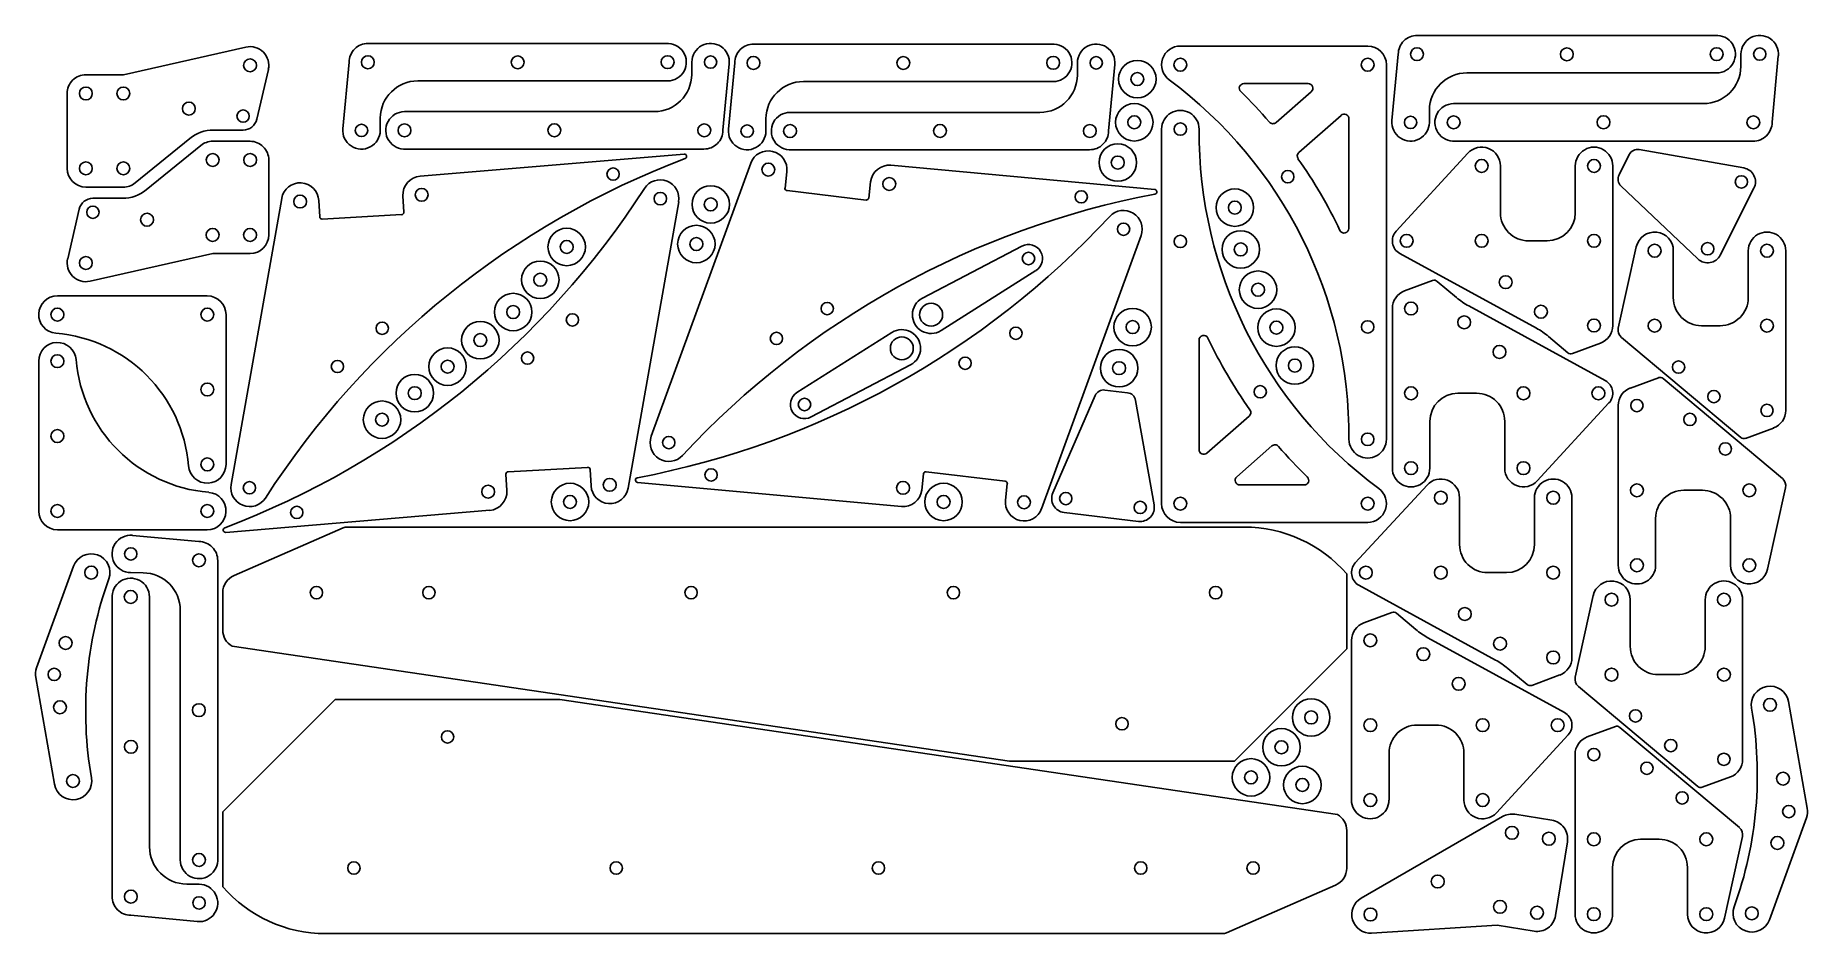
# Model space of a CAD drawing. Header units: inches. Extents: x 2.4 to 26.1, y 5.7 to 17.7.
import ezdxf

# ---------------------------------------------------------------- set-up
doc = ezdxf.new("R2010")
doc.units = ezdxf.units.IN
doc.header["$MEASUREMENT"] = 0
doc.layers.get('0').update_dxf_attribs({"color": 1, "lineweight": 25, "true_color": 0xff0000})
doc.layers.add('1', color=1, linetype='Continuous', lineweight=25, true_color=0xff0000)

msp = doc.modelspace()

# ---------------------------------------------------------------- linework, layer by layer
at = {"color": 7}
for p, q in [((3.597, 17.145), (5.233, 17.514)), ((17.703, 17.528), (20.203, 17.528)), ((20.453, 17.278), (20.453, 12.278)), ((3.097, 17.145), (3.597, 17.145)), ((5.532, 17.213), (5.378, 16.551)), ((19.409, 17.028), (18.552, 17.028)), ((2.847, 15.895), (2.847, 16.895)), ((18.98, 16.507), (19.45, 16.918)), ((19.849, 16.603), (19.283, 16.108)), ((19.953, 15.094), (19.953, 16.556)), ((5.195, 16.406), (4.799, 16.406)), ((17.453, 11.419), (17.453, 16.419)), ((4.484, 16.294), (3.755, 15.701)), ((3.901, 15.608), (4.631, 16.201)), ((4.789, 16.257), (5.288, 16.257)), ((20.582, 15.058), (21.54, 16.097)), ((5.538, 16.007), (5.538, 15.007)), ((21.974, 15.928), (21.974, 15.303)), ((22.974, 15.303), (22.973, 15.928)), ((23.474, 15.928), (23.474, 13.796)), ((3.597, 15.645), (3.097, 15.645)), ((3.19, 15.496), (3.586, 15.496)), ((2.854, 14.689), (3.008, 15.351)), ((22.349, 14.928), (22.599, 14.928)), ((4.789, 14.757), (3.152, 14.388)), ((5.288, 14.757), (4.789, 14.757)), ((14.261, 14.163), (15.589, 14.857)), ((22.454, 13.762), (20.631, 14.76)), ((23.548, 13.761), (23.788, 14.849)), ((24.282, 14.795), (24.282, 14.17)), ((25.282, 14.17), (25.282, 14.795)), ((25.782, 14.795), (25.782, 12.664)), ((15.776, 14.533), (14.511, 13.73)), ((20.695, 14.259), (21.07, 14.397)), ((21.131, 14.386), (21.389, 14.17)), ((20.532, 11.893), (20.532, 14.024)), ((21.552, 14.059), (23.374, 13.061)), ((24.657, 13.795), (24.907, 13.795)), ((12.586, 12.902), (13.852, 13.704)), ((17.953, 13.603), (17.953, 12.141)), ((22.874, 13.434), (22.616, 13.651)), ((23.31, 13.562), (22.936, 13.424)), ((25.183, 12.302), (23.59, 13.638)), ((14.102, 13.272), (12.774, 12.577)), ((23.709, 12.963), (24.083, 13.101)), ((24.145, 13.091), (25.738, 11.754)), ((21.657, 12.893), (21.407, 12.893)), ((18.056, 12.094), (18.622, 12.588)), ((23.423, 12.763), (22.466, 11.723)), ((23.545, 10.597), (23.546, 12.729)), ((21.032, 12.518), (21.032, 11.893)), ((22.032, 11.893), (22.032, 12.518)), ((25.619, 12.429), (25.244, 12.291)), ((18.925, 12.19), (18.455, 11.778)), ((18.496, 11.669), (19.354, 11.669)), ((20.038, 10.628), (20.995, 11.667)), ((24.671, 11.597), (24.421, 11.597)), ((25.779, 11.632), (25.54, 10.543)), ((21.429, 11.498), (21.429, 10.873)), ((22.429, 10.873), (22.429, 11.498)), ((22.929, 11.498), (22.929, 9.366)), ((20.203, 11.169), (17.703, 11.169)), ((24.046, 11.222), (24.046, 10.597)), ((25.046, 10.597), (25.046, 11.222)), ((2.439, 9.226), (2.933, 10.584)), ((21.804, 10.498), (22.054, 10.498)), ((21.91, 9.331), (20.087, 10.33)), ((22.973, 9.102), (23.213, 10.191)), ((20.151, 9.829), (20.525, 9.967)), ((20.587, 9.956), (20.845, 9.74)), ((23.707, 10.137), (23.707, 9.512)), ((24.707, 9.512), (24.707, 10.137)), ((25.207, 10.137), (25.207, 8.006)), ((19.987, 7.462), (19.988, 9.594)), ((21.007, 9.629), (22.83, 8.631)), ((2.679, 7.673), (2.428, 9.097)), ((22.33, 9.004), (22.072, 9.22)), ((22.766, 9.132), (22.392, 8.993)), ((24.082, 9.137), (24.332, 9.137)), ((24.608, 7.644), (23.015, 8.98)), ((25.818, 8.776), (26.07, 7.352)), ((21.112, 8.463), (20.863, 8.463)), ((22.878, 8.333), (21.921, 7.293)), ((23.134, 8.305), (23.508, 8.443)), ((23.57, 8.433), (25.163, 7.096)), ((20.488, 8.088), (20.488, 7.462)), ((21.488, 7.462), (21.488, 8.088)), ((22.97, 5.939), (22.971, 8.07)), ((25.044, 7.771), (24.669, 7.633)), ((26.058, 7.223), (25.564, 5.865)), ((24.095, 6.939), (23.846, 6.939)), ((25.204, 6.974), (24.965, 5.885)), ((23.471, 6.564), (23.471, 5.939)), ((24.471, 5.939), (24.471, 6.564))]:
    msp.add_line(p, q, dxfattribs=at)
for centre, radius in [((5.288, 17.27), 0.086), ((17.129, 17.087), 0.25), ((17.703, 17.278), 0.086), ((20.203, 17.278), 0.086), ((17.129, 17.087), 0.0865), ((3.097, 16.895), 0.086), ((3.597, 16.895), 0.086), ((4.471, 16.693), 0.086), ((5.195, 16.593), 0.0825), ((17.088, 16.51), 0.25), ((17.088, 16.51), 0.0865), ((17.703, 16.419), 0.0825), ((4.789, 16.007), 0.086), ((5.289, 16.007), 0.086), ((16.868, 15.973), 0.25), ((3.097, 15.895), 0.086), ((3.597, 15.895), 0.086), ((16.868, 15.973), 0.0865), ((19.137, 15.784), 0.0825), ((21.724, 15.928), 0.086), ((23.224, 15.928), 0.086), ((11.436, 15.414), 0.25), ((18.43, 15.371), 0.25), ((3.19, 15.309), 0.0825), ((11.436, 15.414), 0.0865), ((18.43, 15.371), 0.0865), ((3.914, 15.209), 0.086), ((4.788, 15.007), 0.086), ((5.288, 15.007), 0.086), ((9.514, 14.846), 0.25), ((9.514, 14.846), 0.0865), ((11.244, 14.885), 0.25), ((11.244, 14.885), 0.0865), ((17.703, 14.919), 0.0825), ((18.509, 14.813), 0.25), ((18.509, 14.813), 0.0865), ((20.724, 14.928), 0.086), ((21.724, 14.928), 0.086), ((23.224, 14.928), 0.086), ((3.097, 14.632), 0.086), ((15.676, 14.691), 0.0835), ((24.032, 14.795), 0.086), ((25.532, 14.795), 0.086), ((9.161, 14.408), 0.25), ((9.161, 14.408), 0.0865), ((18.74, 14.275), 0.25), ((22.044, 14.376), 0.086), ((8.799, 13.977), 0.25), ((18.74, 14.275), 0.0865), ((8.799, 13.977), 0.0865), ((14.377, 13.941), 0.153), ((17.066, 13.776), 0.25), ((18.985, 13.769), 0.25), ((20.782, 14.024), 0.086), ((22.515, 13.981), 0.086), ((8.361, 13.602), 0.25), ((17.066, 13.776), 0.0865), ((18.985, 13.769), 0.0865), ((20.203, 13.778), 0.0825), ((21.491, 13.84), 0.086), ((23.224, 13.797), 0.086), ((24.032, 13.795), 0.086), ((25.532, 13.795), 0.086), ((7.924, 13.248), 0.25), ((8.361, 13.602), 0.0865), ((13.986, 13.493), 0.153), ((19.231, 13.263), 0.25), ((21.962, 13.445), 0.086), ((7.924, 13.248), 0.0865), ((16.886, 13.228), 0.25), ((16.886, 13.228), 0.0865), ((19.231, 13.263), 0.0865), ((24.352, 13.243), 0.082), ((7.486, 12.894), 0.25), ((7.049, 12.54), 0.25), ((7.486, 12.894), 0.0865), ((12.687, 12.743), 0.0835), ((18.769, 12.913), 0.0825), ((20.782, 12.893), 0.086), ((22.282, 12.893), 0.086), ((23.282, 12.893), 0.086), ((23.796, 12.729), 0.082), ((24.823, 12.848), 0.082), ((7.049, 12.54), 0.0865), ((24.504, 12.544), 0.082), ((25.532, 12.664), 0.082), ((20.203, 12.278), 0.0825), ((24.976, 12.149), 0.082), ((20.782, 11.893), 0.086), ((22.282, 11.893), 0.086), ((9.558, 11.442), 0.25), ((14.543, 11.442), 0.25), ((23.796, 11.597), 0.086), ((25.296, 11.597), 0.086), ((9.558, 11.442), 0.0865), ((14.543, 11.442), 0.0865), ((17.703, 11.419), 0.086), ((20.203, 11.419), 0.086), ((21.179, 11.498), 0.086), ((22.679, 11.498), 0.086), ((23.796, 10.597), 0.086), ((25.296, 10.597), 0.086), ((3.168, 10.499), 0.086), ((20.179, 10.498), 0.086), ((21.179, 10.498), 0.086), ((22.679, 10.498), 0.086), ((23.457, 10.137), 0.086), ((24.957, 10.137), 0.086), ((21.499, 9.946), 0.086), ((2.826, 9.559), 0.086), ((20.238, 9.594), 0.086), ((20.946, 9.41), 0.086), ((21.97, 9.55), 0.086), ((22.679, 9.366), 0.086), ((2.674, 9.14), 0.0825), ((21.417, 9.014), 0.086), ((23.457, 9.137), 0.086), ((24.957, 9.137), 0.086), ((2.751, 8.701), 0.086), ((19.449, 8.565), 0.25), ((25.572, 8.733), 0.086), ((19.449, 8.565), 0.0865), ((20.238, 8.462), 0.086), ((21.738, 8.462), 0.086), ((22.738, 8.462), 0.086), ((23.777, 8.585), 0.082), ((19.052, 8.167), 0.25), ((19.052, 8.167), 0.0865), ((23.221, 8.07), 0.082), ((24.248, 8.19), 0.082), ((24.957, 8.006), 0.082), ((18.646, 7.765), 0.25), ((18.646, 7.765), 0.0865), ((19.331, 7.664), 0.25), ((23.929, 7.886), 0.082), ((25.746, 7.748), 0.086), ((2.925, 7.716), 0.086), ((19.331, 7.664), 0.0865), ((24.4, 7.491), 0.082), ((20.238, 7.462), 0.086), ((21.738, 7.462), 0.086), ((25.823, 7.309), 0.0825), ((23.221, 6.939), 0.086), ((24.721, 6.939), 0.086), ((25.671, 6.89), 0.086), ((23.221, 5.939), 0.086), ((24.721, 5.939), 0.086), ((25.329, 5.95), 0.086)]:
    msp.add_circle(centre, radius, dxfattribs=at)
for centre, radius, start, end in [((5.288, 17.27), 0.25, 346.9089, 102.6893), ((17.703, 17.278), 0.25, 90, 233.4781), ((20.203, 17.278), 0.25, 0, 90), ((3.097, 16.895), 0.25, 89.9999, 180.0001), ((14.028, 12.315), 5.925, 359.6449, 53.478), ((18.552, 16.965), 0.0625, 89.9928, 225.7798), ((19.409, 16.965), 0.0625, 311.1859, 90.0179), ((14.027, 12.315), 6.426, 40.7958, 45.7854), ((17.703, 16.419), 0.25, 359.8254, 179.9989), ((19.89, 16.556), 0.0625, 359.9679, 131.1359), ((4.799, 15.906), 0.5, 90.0123, 129.1204), ((5.195, 16.593), 0.187, 269.9925, 346.9127), ((23.878, 16.381), 5.925, 179.6448, 233.478), ((18.939, 16.554), 0.0625, 220.8057, 311.1795), ((4.789, 16.007), 0.25, 89.996, 129.1043), ((5.288, 16.007), 0.25, 359.9999, 90.0001), ((19.325, 16.061), 0.0625, 131.1568, 215.2556), ((21.724, 15.928), 0.25, 0.0048, 137.3656), ((23.224, 15.928), 0.25, 359.988, 180.012), ((3.097, 15.895), 0.25, 180, 270), ((14.027, 12.315), 6.425, 25.3561, 35.2646), ((3.597, 15.895), 0.25, 269.9961, 309.1043), ((3.19, 15.309), 0.187, 89.9928, 166.9124), ((3.586, 15.996), 0.5, 269.9961, 309.1043), ((22.349, 15.303), 0.375, 180, 270.0153), ((22.599, 15.303), 0.375, 270.0153, 0.0153), ((5.288, 15.007), 0.25, 270, 360), ((19.89, 15.094), 0.0625, 205.3714, 0.0123), ((20.724, 14.928), 0.192, 137.3705, 241.2985), ((24.032, 14.795), 0.25, 359.9935, 167.5807), ((25.532, 14.795), 0.25, 359.988, 180.012), ((3.097, 14.632), 0.25, 166.9184, 282.699), ((15.676, 14.691), 0.188, 302.3945, 117.6187), ((20.782, 14.024), 0.25, 110.3101, 179.9951), ((21.091, 14.339), 0.0625, 50.0395, 110.3461), ((14.377, 13.941), 0.25, 117.6102, 302.3859), ((22.032, 14.936), 1, 230.0027, 241.2923), ((24.657, 14.17), 0.375, 179.9998, 270.0154), ((24.907, 14.17), 0.375, 270.0151, 0.0155), ((13.986, 13.493), 0.25, 297.6101, 122.3861), ((21.974, 12.885), 1, 50.0027, 61.2922), ((23.224, 13.797), 0.25, 290.3101, 359.9951), ((23.67, 13.734), 0.125, 167.62, 230.0333), ((18.015, 13.603), 0.0625, 25.371, 180.0126), ((23.877, 16.381), 6.425, 205.3587, 215.2671), ((22.914, 13.482), 0.0625, 230.039, 290.3466), ((23.282, 12.893), 0.192, 317.3705, 61.2985), ((24.105, 13.043), 0.0624, 49.9328, 110.2417), ((12.687, 12.743), 0.188, 122.3946, 297.6186), ((21.407, 12.518), 0.375, 90.0153, 180.0153), ((21.657, 12.518), 0.375, 0.0001, 90.0152), ((23.796, 12.729), 0.25, 110.3218, 180.0063), ((18.581, 12.635), 0.0625, 311.1644, 35.2641), ((25.532, 12.664), 0.25, 290.3051, 359.9901), ((25.223, 12.35), 0.0625, 230.0385, 290.3471), ((18.015, 12.141), 0.0625, 180.0343, 311.2027), ((18.966, 12.142), 0.0625, 40.8028, 131.1734), ((23.878, 16.382), 6.426, 220.7958, 225.7854), ((20.203, 12.278), 0.25, 179.8255, 359.9989), ((20.782, 11.893), 0.25, 179.988, 0.012), ((22.282, 11.893), 0.25, 180.0047, 317.3656), ((18.496, 11.731), 0.0625, 131.14, 269.9721), ((19.354, 11.731), 0.0625, 269.9928, 45.7798), ((20.203, 11.419), 0.25, 270, 53.4777), ((21.179, 11.498), 0.25, 359.993, 137.3544), ((22.679, 11.498), 0.25, 359.9879, 180.0121), ((24.421, 11.222), 0.375, 90.0152, 180.0153), ((24.671, 11.222), 0.375, 360, 90.0153), ((25.657, 11.659), 0.125, 347.5787, 49.9908), ((17.703, 11.419), 0.25, 180, 270), ((3.168, 10.499), 0.25, 340.11, 159.9904), ((21.804, 10.873), 0.375, 180.0001, 270.0152), ((22.054, 10.873), 0.375, 270.0153, 0.0153), ((8.282, 8.65), 5.188, 160.1193, 189.8824), ((20.179, 10.498), 0.192, 137.3546, 241.2831), ((23.796, 10.597), 0.25, 179.9995, 0.0234), ((25.296, 10.597), 0.25, 180.0037, 347.5909), ((23.457, 10.137), 0.25, 359.9935, 167.5807), ((24.957, 10.137), 0.25, 359.9881, 180.0119), ((20.547, 9.908), 0.0625, 49.9494, 110.2565), ((20.238, 9.594), 0.25, 110.3217, 180.0064), ((21.487, 10.506), 1, 230.0028, 241.2922), ((24.082, 9.512), 0.375, 180, 270.0153), ((24.332, 9.512), 0.375, 270.015, 0.0156), ((2.674, 9.14), 0.25, 159.99, 189.99), ((21.429, 8.454), 1, 49.9787, 61.2682), ((22.679, 9.366), 0.25, 290.3214, 0.0067), ((22.37, 9.052), 0.0625, 229.9486, 290.2573), ((23.095, 9.076), 0.125, 167.578, 229.9915), ((25.572, 8.733), 0.25, 9.9998, 189.8781), ((22.737, 8.463), 0.192, 317.3513, 61.2802), ((20.215, 7.8), 5.188, 340.1195, 9.8826), ((20.863, 8.088), 0.375, 90.0152, 180.0153), ((21.113, 8.088), 0.375, 359.9998, 90.0155), ((23.221, 8.07), 0.25, 110.3216, 180.0065), ((23.53, 8.385), 0.0625, 49.9486, 110.2573), ((24.957, 8.006), 0.25, 290.3218, 0.0063), ((2.925, 7.716), 0.25, 190.0106, 9.8899), ((24.648, 7.691), 0.0625, 229.9494, 290.2565), ((20.237, 7.462), 0.25, 179.988, 0.012), ((21.738, 7.462), 0.25, 179.9931, 317.3543), ((25.823, 7.309), 0.25, 339.99, 9.99), ((25.082, 7), 0.125, 347.5789, 49.9906), ((23.846, 6.564), 0.375, 90.0155, 180.0151), ((24.095, 6.564), 0.375, 0.0001, 90.0152), ((23.221, 5.939), 0.25, 179.988, 0.012), ((24.721, 5.939), 0.25, 179.9935, 347.5807), ((25.329, 5.95), 0.25, 160.1193, 340.0026)]:
    msp.add_arc(centre, radius, start, end, dxfattribs=at)
at = {"layer": '1', "color": 7}
for p, q in [((6.864, 17.562), (10.84, 17.562)), ((12.01, 17.553), (15.986, 17.553)), ((20.865, 17.669), (24.841, 17.669)), ((6.526, 16.425), (6.61, 17.312)), ((11.182, 17.148), (11.184, 17.315)), ((11.682, 17.29), (11.599, 16.403)), ((11.673, 16.417), (11.756, 17.303)), ((16.329, 17.14), (16.33, 17.306)), ((16.829, 17.281), (16.745, 16.394)), ((20.527, 16.532), (20.611, 17.419)), ((25.183, 17.255), (25.185, 17.422)), ((25.683, 17.396), (25.6, 16.51)), ((10.86, 17.063), (7.526, 17.063)), ((16.006, 17.054), (12.673, 17.054)), ((24.861, 17.17), (21.527, 17.17)), ((7.026, 16.567), (7.025, 16.4)), ((7.349, 16.652), (10.682, 16.652)), ((12.173, 16.558), (12.172, 16.391)), ((12.495, 16.643), (15.829, 16.643)), ((21.027, 16.673), (21.026, 16.507)), ((21.35, 16.759), (24.683, 16.759)), ((11.345, 16.153), (7.369, 16.153)), ((7.557, 15.792), (11.08, 16.086)), ((16.491, 16.144), (12.516, 16.144)), ((25.346, 16.259), (21.37, 16.259)), ((23.827, 16.146), (25.223, 15.9)), ((10.642, 12.318), (11.969, 15.965)), ((12.452, 15.85), (12.427, 15.632)), ((13.841, 15.936), (17.361, 15.614)), ((23.558, 15.809), (23.694, 16.079)), ((13.544, 15.499), (13.569, 15.716)), ((24.611, 14.686), (23.583, 15.662)), ((25.358, 15.631), (24.907, 14.738)), ((5.036, 11.674), (5.71, 15.495)), ((6.205, 15.466), (6.217, 15.247)), ((7.341, 15.31), (7.328, 15.528)), ((11.008, 15.448), (10.334, 11.627)), ((12.454, 15.598), (13.509, 15.472)), ((6.25, 15.218), (7.311, 15.277)), ((17.179, 14.999), (15.852, 11.352)), ((2.717, 14.193), (4.717, 14.193)), ((4.967, 13.943), (4.967, 11.943)), ((2.467, 11.321), (2.467, 13.321)), ((16.002, 11.562), (16.568, 12.861)), ((16.697, 12.936), (16.998, 12.9)), ((17.106, 12.798), (17.352, 11.402)), ((9.793, 11.904), (8.732, 11.845)), ((9.838, 11.656), (9.826, 11.875)), ((15.367, 11.719), (14.312, 11.845)), ((8.703, 11.812), (8.715, 11.594)), ((13.98, 11.381), (10.46, 11.703)), ((14.277, 11.818), (14.251, 11.601)), ((15.368, 11.467), (15.394, 11.685)), ((8.486, 11.33), (4.963, 11.036)), ((17.145, 11.183), (16.152, 11.301)), ((4.717, 11.071), (2.717, 11.071)), ((3.72, 10.996), (4.606, 10.913)), ((5.074, 10.46), (6.531, 11.096)), ((6.581, 11.106), (18.555, 11.106)), ((4.856, 10.659), (4.856, 6.683)), ((3.861, 10.496), (3.694, 10.498)), ((19.924, 10.481), (19.924, 9.481)), ((3.946, 10.174), (3.946, 6.84)), ((4.924, 9.731), (4.924, 10.231)), ((3.447, 6.178), (3.447, 10.153)), ((4.357, 6.663), (4.357, 9.996)), ((15.424, 7.981), (5.049, 9.515)), ((19.924, 9.481), (18.424, 7.981)), ((4.924, 7.305), (6.424, 8.805)), ((6.424, 8.805), (9.424, 8.805)), ((9.424, 8.805), (19.799, 7.271)), ((18.424, 7.981), (15.424, 7.981)), ((4.924, 6.305), (4.924, 7.305)), ((20.115, 6.151), (22.003, 7.241)), ((22.167, 7.272), (22.66, 7.193)), ((19.924, 7.055), (19.924, 6.555)), ((22.868, 6.906), (22.709, 5.919)), ((4.443, 6.34), (4.609, 6.339)), ((19.774, 6.326), (18.317, 5.69)), ((4.584, 5.84), (3.697, 5.924)), ((18.267, 5.68), (6.293, 5.68)), ((21.93, 5.791), (20.256, 5.685)), ((22.423, 5.712), (21.93, 5.791))]:
    msp.add_line(p, q, dxfattribs=at)
for centre, radius in [((20.861, 17.419), 0.086), ((22.861, 17.418), 0.086), ((24.861, 17.42), 0.086), ((25.435, 17.42), 0.0825), ((6.86, 17.312), 0.086), ((8.86, 17.311), 0.086), ((10.86, 17.313), 0.086), ((11.434, 17.313), 0.0825), ((12.006, 17.303), 0.086), ((14.006, 17.302), 0.086), ((16.006, 17.304), 0.086), ((16.58, 17.304), 0.0825), ((20.776, 16.509), 0.0825), ((21.35, 16.509), 0.086), ((23.35, 16.511), 0.086), ((25.35, 16.509), 0.086), ((6.775, 16.402), 0.0825), ((7.349, 16.402), 0.086), ((9.349, 16.404), 0.086), ((11.349, 16.403), 0.086), ((11.922, 16.393), 0.0825), ((12.495, 16.393), 0.086), ((14.496, 16.395), 0.086), ((16.495, 16.394), 0.086), ((10.133, 15.819), 0.082), ((12.204, 15.879), 0.086), ((7.578, 15.542), 0.086), ((13.818, 15.687), 0.086), ((25.19, 15.715), 0.0825), ((5.956, 15.452), 0.086), ((10.763, 15.491), 0.0827), ((16.381, 15.515), 0.082), ((16.945, 15.083), 0.0827), ((24.74, 14.822), 0.0825), ((2.717, 13.943), 0.086), ((4.717, 13.943), 0.086), ((9.589, 13.872), 0.082), ((12.99, 14.023), 0.0825), ((7.052, 13.76), 0.0825), ((15.508, 13.693), 0.082), ((12.313, 13.625), 0.082), ((2.717, 13.321), 0.086), ((6.454, 13.25), 0.082), ((8.991, 13.362), 0.0825), ((14.831, 13.294), 0.0825), ((4.717, 12.943), 0.086), ((2.717, 12.321), 0.086), ((10.876, 12.234), 0.0827), ((4.717, 11.943), 0.086), ((11.44, 11.802), 0.082), ((5.28, 11.631), 0.0827), ((8.465, 11.579), 0.086), ((10.088, 11.67), 0.086), ((14.003, 11.63), 0.086), ((2.717, 11.321), 0.086), ((4.717, 11.321), 0.086), ((5.911, 11.303), 0.082), ((15.617, 11.438), 0.086), ((16.174, 11.487), 0.0825), ((17.167, 11.369), 0.0825), ((3.696, 10.748), 0.0825), ((4.606, 10.663), 0.086), ((3.696, 10.174), 0.086), ((6.174, 10.231), 0.0825), ((7.674, 10.231), 0.0825), ((11.174, 10.231), 0.0825), ((14.674, 10.231), 0.0825), ((18.174, 10.231), 0.0825), ((4.605, 8.663), 0.086), ((16.924, 8.481), 0.0825), ((7.924, 8.305), 0.0825), ((3.698, 8.173), 0.086), ((22.128, 7.025), 0.086), ((22.621, 6.946), 0.086), ((4.607, 6.663), 0.086), ((6.674, 6.555), 0.0825), ((10.174, 6.555), 0.0825), ((13.674, 6.555), 0.0825), ((17.174, 6.555), 0.0825), ((18.674, 6.555), 0.0825), ((21.138, 6.375), 0.086), ((3.697, 6.174), 0.086), ((4.607, 6.089), 0.0825), ((20.24, 5.935), 0.086), ((21.969, 6.037), 0.086), ((22.463, 5.958), 0.086)]:
    msp.add_circle(centre, radius, dxfattribs=at)
for centre, radius, start, end in [((6.86, 17.312), 0.25, 89.1238, 180.0741), ((10.86, 17.313), 0.25, 270, 94.6608), ((11.434, 17.313), 0.25, 354.6055, 179.5882), ((12.006, 17.303), 0.25, 89.1239, 180.0741), ((16.006, 17.304), 0.25, 270, 94.6606), ((16.58, 17.304), 0.25, 354.6055, 179.5882), ((20.861, 17.419), 0.25, 89.1235, 180.0741), ((24.861, 17.42), 0.25, 270, 94.661), ((25.435, 17.42), 0.25, 354.6055, 179.5882), ((7.526, 16.563), 0.5, 90, 179.5881), ((10.682, 17.152), 0.5, 270, 359.5882), ((12.673, 16.554), 0.5, 90, 179.588), ((15.829, 17.143), 0.5, 270, 359.5881), ((21.527, 16.67), 0.5, 90, 179.588), ((24.683, 17.259), 0.5, 270, 359.5881), ((7.349, 16.402), 0.25, 90, 274.6608), ((12.495, 16.393), 0.25, 90, 274.661), ((21.35, 16.509), 0.25, 90, 274.661), ((6.775, 16.402), 0.25, 174.6059, 359.588), ((11.349, 16.403), 0.25, 269.124, 0.0739), ((11.922, 16.393), 0.25, 174.6057, 359.588), ((16.495, 16.394), 0.25, 269.1237, 0.0737), ((20.776, 16.509), 0.25, 174.6057, 359.588), ((25.35, 16.509), 0.25, 269.124, 0.0737), ((11.083, 16.055), 0.0312, 290.7646, 94.7738), ((12.204, 15.879), 0.25, 353.2053, 160.0002), ((23.805, 16.023), 0.125, 80.0002, 153.2449), ((15.183, 5.241), 11.533, 110.7643, 147.1676), ((13.818, 15.687), 0.25, 84.7745, 173.2053), ((25.19, 15.715), 0.188, 333.2455, 80.0002), ((0.861, 21.881), 11.533, 290.7643, 327.1677), ((5.956, 15.452), 0.25, 3.2052, 170.0002), ((7.578, 15.542), 0.25, 94.7744, 183.2054), ((10.761, 15.492), 0.25, 349.9999, 147.1555), ((12.457, 15.629), 0.0313, 173.2051, 263.2051), ((17.358, 15.583), 0.0312, 280.7643, 84.775), ((23.669, 15.752), 0.125, 153.2457, 226.4903), ((19.518, 4.222), 11.533, 100.7643, 137.1676), ((13.512, 15.503), 0.0313, 263.2068, 353.2051), ((6.249, 15.249), 0.0312, 183.2032, 273.2055), ((7.309, 15.308), 0.0312, 273.2049, 3.2067), ((8.303, 23.095), 11.533, 280.7643, 317.1676), ((16.944, 15.084), 0.25, 339.9998, 137.1554), ((24.74, 14.822), 0.188, 226.4902, 333.2449), ((2.717, 13.943), 0.25, 90.0001, 265.305), ((4.717, 13.943), 0.25, 0, 90), ((2.717, 13.321), 0.25, 4.6949, 180), ((2.538, 11.764), 1.936, 4.695, 85.3051), ((4.896, 13.5), 1.936, 184.695, 265.305), ((16.682, 12.812), 0.125, 83.2451, 156.4902), ((16.983, 12.776), 0.125, 9.9998, 83.2447), ((10.877, 12.233), 0.25, 160, 317.1555), ((4.717, 11.943), 0.25, 184.6949, 0), ((8.734, 11.814), 0.0313, 93.2059, 183.205), ((9.795, 11.873), 0.0313, 3.2059, 93.2049), ((14.308, 11.814), 0.0313, 83.205, 173.2059), ((5.282, 11.63), 0.25, 170, 327.1554), ((8.465, 11.579), 0.25, 274.7744, 3.2054), ((10.088, 11.67), 0.25, 183.2055, 349.9998), ((10.463, 11.734), 0.0313, 100.7645, 264.7753), ((14.003, 11.63), 0.25, 264.7743, 353.2055), ((15.363, 11.688), 0.0313, 353.2057, 83.2068), ((4.717, 11.321), 0.25, 270, 85.305), ((15.617, 11.438), 0.25, 173.2053, 340.0001), ((16.174, 11.487), 0.188, 156.4903, 263.245), ((17.167, 11.369), 0.188, 263.2453, 10), ((2.717, 11.321), 0.25, 180, 270), ((3.696, 10.748), 0.25, 84.6055, 269.5881), ((4.606, 10.663), 0.25, 359.1238, 90.0739), ((4.961, 11.067), 0.0312, 110.764, 274.7742), ((6.581, 10.981), 0.125, 90, 113.566), ((18.555, 9.294), 1.812, 40.9327, 90), ((3.696, 10.174), 0.25, 0, 184.6607), ((3.857, 9.996), 0.5, 0, 89.5881), ((5.174, 10.231), 0.25, 113.5668, 180), ((5.174, 9.731), 0.25, 180, 239.9998), ((19.674, 7.055), 0.25, 0, 60.0004), ((22.128, 7.025), 0.25, 80.8921, 120.0004), ((22.621, 6.946), 0.25, 350.8918, 80.8921), ((4.446, 6.84), 0.5, 180, 269.5881), ((4.607, 6.663), 0.25, 180, 4.6608), ((19.674, 6.555), 0.25, 293.5672, 0), ((3.697, 6.174), 0.25, 179.1238, 270.0739), ((4.607, 6.089), 0.25, 264.6055, 89.588), ((6.293, 7.492), 1.812, 220.9327, 270), ((20.24, 5.935), 0.25, 120, 273.5925), ((22.463, 5.958), 0.25, 260.8916, 350.8918), ((18.267, 5.805), 0.125, 270, 293.5656)]:
    msp.add_arc(centre, radius, start, end, dxfattribs=at)

doc.saveas('drawing.dxf')
